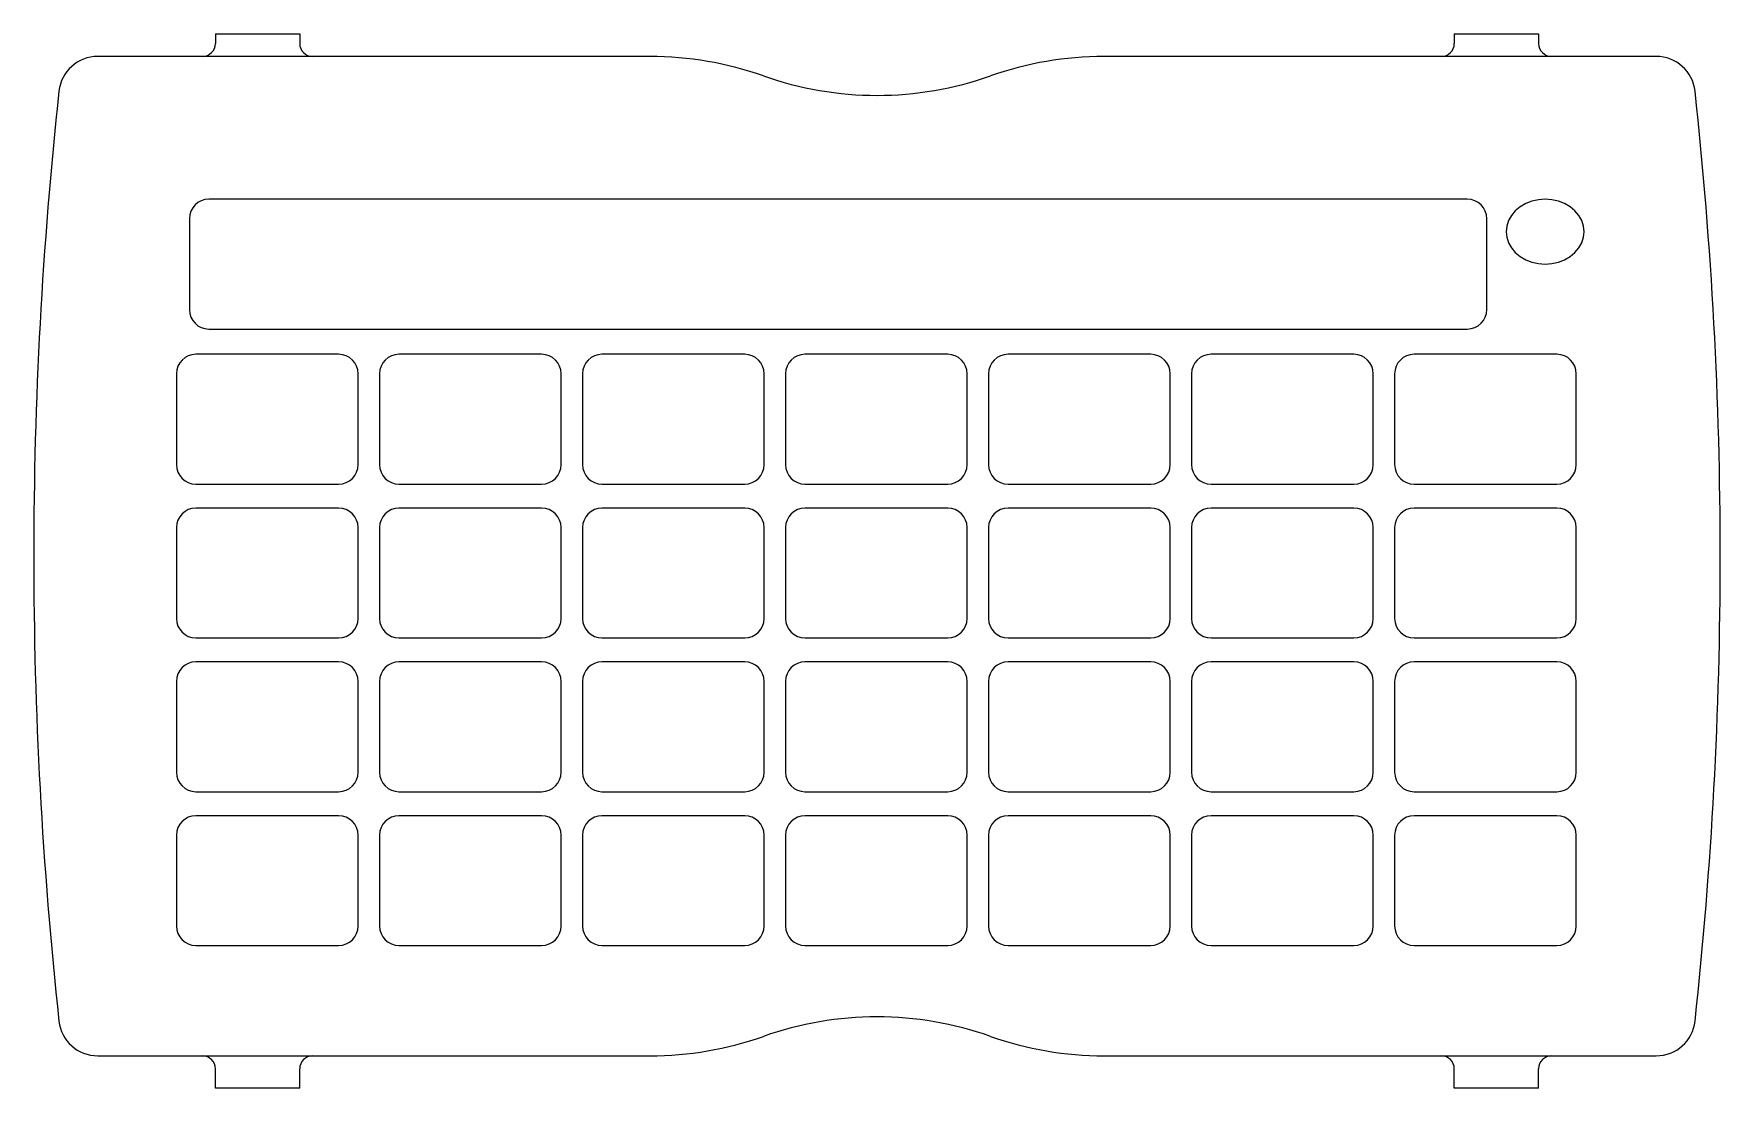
# Model space of a CAD drawing. Header units: millimetres. Extents: x -130 to 130, y -82 to 80.
import ezdxf

# ---------------------------------------------------------------- set-up
doc = ezdxf.new("R2010")
doc.units = ezdxf.units.MM
doc.layers.add('outline', color=1, linetype='Continuous')

msp = doc.modelspace()

# ---------------------------------------------------------------- linework, layer by layer
at = {"layer": 'outline', "color": 6, "linetype": 'Continuous', "lineweight": 15}
for p, q in [((-102, 80.5), (-102, 79)), ((-102, 80.5), (-89, 80.5)), ((-89, 80.5), (-89, 79)), ((89, 80.5), (89, 79)), ((89, 80.5), (102, 80.5)), ((102, 80.5), (102, 79)), ((-102, -82), (-102, -79)), ((-89, -82), (-89, -79)), ((89, -82), (89, -79)), ((102, -82), (102, -79)), ((-89, -82), (-102, -82)), ((102, -82), (89, -82))]:
    msp.add_line(p, q, dxfattribs=at)
at = {"layer": 'outline', "linetype": 'Continuous', "lineweight": 15}
for p, q in [((-35, 77), (-120.14, 77)), ((120.14, 77), (35, 77)), ((91, 55), (-103, 55)), ((-106, 52), (-106, 38)), ((94, 38), (94, 52)), ((-103, 35), (91, 35)), ((-83, 31.1), (-105, 31.1)), ((-51.7, 31.1), (-73.7, 31.1)), ((-20.4, 31.1), (-42.4, 31.1)), ((10.9, 31.1), (-11.1, 31.1)), ((42.2, 31.1), (20.2, 31.1)), ((73.5, 31.1), (51.5, 31.1)), ((104.8, 31.1), (82.8, 31.1)), ((-108, 28.1), (-108, 14.1)), ((-80, 14.1), (-80, 28.1)), ((-76.7, 28.1), (-76.7, 14.1)), ((-48.7, 14.1), (-48.7, 28.1)), ((-45.4, 28.1), (-45.4, 14.1)), ((-17.4, 14.1), (-17.4, 28.1)), ((-14.1, 28.1), (-14.1, 14.1)), ((13.9, 14.1), (13.9, 28.1)), ((17.2, 28.1), (17.2, 14.1)), ((45.2, 14.1), (45.2, 28.1)), ((48.5, 28.1), (48.5, 14.1)), ((76.5, 14.1), (76.5, 28.1)), ((79.8, 28.1), (79.8, 14.1)), ((107.8, 14.1), (107.8, 28.1)), ((-105, 11.1), (-83, 11.1)), ((-73.7, 11.1), (-51.7, 11.1)), ((-42.4, 11.1), (-20.4, 11.1)), ((-11.1, 11.1), (10.9, 11.1)), ((20.2, 11.1), (42.2, 11.1)), ((51.5, 11.1), (73.5, 11.1)), ((82.8, 11.1), (104.8, 11.1)), ((-83, 7.4), (-105, 7.4)), ((-51.7, 7.4), (-73.7, 7.4)), ((-20.4, 7.4), (-42.4, 7.4)), ((10.9, 7.4), (-11.1, 7.4)), ((42.2, 7.4), (20.2, 7.4)), ((73.5, 7.4), (51.5, 7.4)), ((104.8, 7.4), (82.8, 7.4)), ((-108, 4.4), (-108, -9.6)), ((-80, -9.6), (-80, 4.4)), ((-76.7, 4.4), (-76.7, -9.6)), ((-48.7, -9.6), (-48.7, 4.4)), ((-45.4, 4.4), (-45.4, -9.6)), ((-17.4, -9.6), (-17.4, 4.4)), ((-14.1, 4.4), (-14.1, -9.6)), ((13.9, -9.6), (13.9, 4.4)), ((17.2, 4.4), (17.2, -9.6)), ((45.2, -9.6), (45.2, 4.4)), ((48.5, 4.4), (48.5, -9.6)), ((76.5, -9.6), (76.5, 4.4)), ((79.8, 4.4), (79.8, -9.6)), ((107.8, -9.6), (107.8, 4.4)), ((-105, -12.6), (-83, -12.6)), ((-73.7, -12.6), (-51.7, -12.6)), ((-42.4, -12.6), (-20.4, -12.6)), ((-11.1, -12.6), (10.9, -12.6)), ((20.2, -12.6), (42.2, -12.6)), ((51.5, -12.6), (73.5, -12.6)), ((82.8, -12.6), (104.8, -12.6)), ((-83, -16.3), (-105, -16.3)), ((-51.7, -16.3), (-73.7, -16.3)), ((-20.4, -16.3), (-42.4, -16.3)), ((10.9, -16.3), (-11.1, -16.3)), ((42.2, -16.3), (20.2, -16.3)), ((73.5, -16.3), (51.5, -16.3)), ((104.8, -16.3), (82.8, -16.3)), ((-108, -19.3), (-108, -33.3)), ((-80, -33.3), (-80, -19.3)), ((-76.7, -19.3), (-76.7, -33.3)), ((-48.7, -33.3), (-48.7, -19.3)), ((-45.4, -19.3), (-45.4, -33.3)), ((-17.4, -33.3), (-17.4, -19.3)), ((-14.1, -19.3), (-14.1, -33.3)), ((13.9, -33.3), (13.9, -19.3)), ((17.2, -19.3), (17.2, -33.3)), ((45.2, -33.3), (45.2, -19.3)), ((48.5, -19.3), (48.5, -33.3)), ((76.5, -33.3), (76.5, -19.3)), ((79.8, -19.3), (79.8, -33.3)), ((107.8, -33.3), (107.8, -19.3)), ((-105, -36.3), (-83, -36.3)), ((-73.7, -36.3), (-51.7, -36.3)), ((-42.4, -36.3), (-20.4, -36.3)), ((-11.1, -36.3), (10.9, -36.3)), ((20.2, -36.3), (42.2, -36.3)), ((51.5, -36.3), (73.5, -36.3)), ((82.8, -36.3), (104.8, -36.3)), ((-83, -40), (-105, -40)), ((-51.7, -40), (-73.7, -40)), ((-20.4, -40), (-42.4, -40)), ((10.9, -40), (-11.1, -40)), ((42.2, -40), (20.2, -40)), ((73.5, -40), (51.5, -40)), ((104.8, -40), (82.8, -40)), ((-108, -43), (-108, -57)), ((-80, -57), (-80, -43)), ((-76.7, -43), (-76.7, -57)), ((-48.7, -57), (-48.7, -43)), ((-45.4, -43), (-45.4, -57)), ((-17.4, -57), (-17.4, -43)), ((-14.1, -43), (-14.1, -57)), ((13.9, -57), (13.9, -43)), ((17.2, -43), (17.2, -57)), ((45.2, -57), (45.2, -43)), ((48.5, -43), (48.5, -57)), ((76.5, -57), (76.5, -43)), ((79.8, -43), (79.8, -57)), ((107.8, -57), (107.8, -43)), ((-105, -60), (-83, -60)), ((-73.7, -60), (-51.7, -60)), ((-42.4, -60), (-20.4, -60)), ((-11.1, -60), (10.9, -60)), ((20.2, -60), (42.2, -60)), ((51.5, -60), (73.5, -60)), ((82.8, -60), (104.8, -60)), ((-120.14, -77), (-35, -77)), ((35, -77), (120.14, -77))]:
    msp.add_line(p, q, dxfattribs=at)
at = {"layer": 'outline', "linetype": 'Continuous', "lineweight": 15, "flags": 128}
msp.add_lwpolyline([(109, 50), (108.91, 50.87), (108.64, 51.71), (108.2, 52.5), (107.6, 53.21), (106.86, 53.83), (106, 54.33), (105.05, 54.7), (104.04, 54.92), (103, 55), (101.96, 54.92), (100.95, 54.7), (100, 54.33), (99.14, 53.83), (98.4, 53.21), (97.8, 52.5), (97.36, 51.71), (97.09, 50.87), (97, 50), (97.09, 49.13), (97.36, 48.29), (97.8, 47.5), (98.4, 46.79), (99.14, 46.17), (100, 45.67), (100.95, 45.3), (101.96, 45.08), (103, 45), (104.04, 45.08), (105.05, 45.3), (106, 45.67), (106.86, 46.17), (107.6, 46.79), (108.2, 47.5), (108.64, 48.29), (108.91, 49.13), (109, 50)], dxfattribs=at)
at = {"layer": 'outline', "color": 6, "linetype": 'Continuous', "lineweight": 15}
for centre, start, end in [((-104, 79), 270, 0), ((-87, 79), 180, 270), ((87, 79), 270, 0), ((104, 79), 180, 270), ((-104, -79), 0, 90), ((-87, -79), 90, 180), ((87, -79), 0, 90), ((104, -79), 90, 180)]:
    msp.add_arc(centre, 2, start, end, dxfattribs=at)
at = {"layer": 'outline', "linetype": 'Continuous', "lineweight": 15}
for centre, radius, start, end in [((-120.14, 71), 6, 90, 173.7774), ((-35, 24.46), 52.54, 70.5448, 90), ((35, 24.46), 52.54, 90, 109.4552), ((120.14, 71), 6, 6.2226, 90), ((0, 123.54), 52.54, 250.5448, 289.4552), ((531.03, 0), 661.03, 173.77735, 186.22265), ((-531.03, 0), 661.03, 353.77735, 6.22265), ((-103, 52), 3, 90, 180), ((91, 52), 3, 0, 90), ((-103, 38), 3, 180, 270), ((91, 38), 3, 270, 0), ((-105, 28.1), 3, 90, 180), ((-83, 28.1), 3, 0, 90), ((-73.7, 28.1), 3, 90, 180), ((-51.7, 28.1), 3, 0, 90), ((-42.4, 28.1), 3, 90, 180), ((-20.4, 28.1), 3, 0, 90), ((-11.1, 28.1), 3, 90, 180), ((10.9, 28.1), 3, 0, 90), ((20.2, 28.1), 3, 90, 180), ((42.2, 28.1), 3, 0, 90), ((51.5, 28.1), 3, 90, 180), ((73.5, 28.1), 3, 0, 90), ((82.8, 28.1), 3, 90, 180), ((104.8, 28.1), 3, 0, 90), ((-105, 14.1), 3, 180, 270), ((-83, 14.1), 3, 270, 0), ((-73.7, 14.1), 3, 180, 270), ((-51.7, 14.1), 3, 270, 0), ((-42.4, 14.1), 3, 180, 270), ((-20.4, 14.1), 3, 270, 0), ((-11.1, 14.1), 3, 180, 270), ((10.9, 14.1), 3, 270, 0), ((20.2, 14.1), 3, 180, 270), ((42.2, 14.1), 3, 270, 0), ((51.5, 14.1), 3, 180, 270), ((73.5, 14.1), 3, 270, 0), ((82.8, 14.1), 3, 180, 270), ((104.8, 14.1), 3, 270, 0), ((-105, 4.4), 3, 90, 180), ((-83, 4.4), 3, 0, 90), ((-73.7, 4.4), 3, 90, 180), ((-51.7, 4.4), 3, 0, 90), ((-42.4, 4.4), 3, 90, 180), ((-20.4, 4.4), 3, 0, 90), ((-11.1, 4.4), 3, 90, 180), ((10.9, 4.4), 3, 0, 90), ((20.2, 4.4), 3, 90, 180), ((42.2, 4.4), 3, 0, 90), ((51.5, 4.4), 3, 90, 180), ((73.5, 4.4), 3, 0, 90), ((82.8, 4.4), 3, 90, 180), ((104.8, 4.4), 3, 0, 90), ((-105, -9.6), 3, 180, 270), ((-83, -9.6), 3, 270, 0), ((-73.7, -9.6), 3, 180, 270), ((-51.7, -9.6), 3, 270, 0), ((-42.4, -9.6), 3, 180, 270), ((-20.4, -9.6), 3, 270, 0), ((-11.1, -9.6), 3, 180, 270), ((10.9, -9.6), 3, 270, 0), ((20.2, -9.6), 3, 180, 270), ((42.2, -9.6), 3, 270, 0), ((51.5, -9.6), 3, 180, 270), ((73.5, -9.6), 3, 270, 0), ((82.8, -9.6), 3, 180, 270), ((104.8, -9.6), 3, 270, 0), ((-105, -19.3), 3, 90, 180), ((-83, -19.3), 3, 0, 90), ((-73.7, -19.3), 3, 90, 180), ((-51.7, -19.3), 3, 0, 90), ((-42.4, -19.3), 3, 90, 180), ((-20.4, -19.3), 3, 0, 90), ((-11.1, -19.3), 3, 90, 180), ((10.9, -19.3), 3, 0, 90), ((20.2, -19.3), 3, 90, 180), ((42.2, -19.3), 3, 0, 90), ((51.5, -19.3), 3, 90, 180), ((73.5, -19.3), 3, 0, 90), ((82.8, -19.3), 3, 90, 180), ((104.8, -19.3), 3, 0, 90), ((-105, -33.3), 3, 180, 270), ((-83, -33.3), 3, 270, 0), ((-73.7, -33.3), 3, 180, 270), ((-51.7, -33.3), 3, 270, 0), ((-42.4, -33.3), 3, 180, 270), ((-20.4, -33.3), 3, 270, 0), ((-11.1, -33.3), 3, 180, 270), ((10.9, -33.3), 3, 270, 0), ((20.2, -33.3), 3, 180, 270), ((42.2, -33.3), 3, 270, 0), ((51.5, -33.3), 3, 180, 270), ((73.5, -33.3), 3, 270, 0), ((82.8, -33.3), 3, 180, 270), ((104.8, -33.3), 3, 270, 0), ((-105, -43), 3, 90, 180), ((-83, -43), 3, 0, 90), ((-73.7, -43), 3, 90, 180), ((-51.7, -43), 3, 0, 90), ((-42.4, -43), 3, 90, 180), ((-20.4, -43), 3, 0, 90), ((-11.1, -43), 3, 90, 180), ((10.9, -43), 3, 0, 90), ((20.2, -43), 3, 90, 180), ((42.2, -43), 3, 0, 90), ((51.5, -43), 3, 90, 180), ((73.5, -43), 3, 0, 90), ((82.8, -43), 3, 90, 180), ((104.8, -43), 3, 0, 90), ((-105, -57), 3, 180, 270), ((-83, -57), 3, 270, 0), ((-73.7, -57), 3, 180, 270), ((-51.7, -57), 3, 270, 0), ((-42.4, -57), 3, 180, 270), ((-20.4, -57), 3, 270, 0), ((-11.1, -57), 3, 180, 270), ((10.9, -57), 3, 270, 0), ((20.2, -57), 3, 180, 270), ((42.2, -57), 3, 270, 0), ((51.5, -57), 3, 180, 270), ((73.5, -57), 3, 270, 0), ((82.8, -57), 3, 180, 270), ((104.8, -57), 3, 270, 0), ((-120.14, -71), 6, 186.2226, 270), ((0, -123.54), 52.54, 70.5448, 109.4552), ((120.14, -71), 6, 270, 353.7774), ((-35, -24.46), 52.54, 270, 289.4552), ((35, -24.46), 52.54, 250.5448, 270)]:
    msp.add_arc(centre, radius, start, end, dxfattribs=at)

doc.saveas('drawing.dxf')
